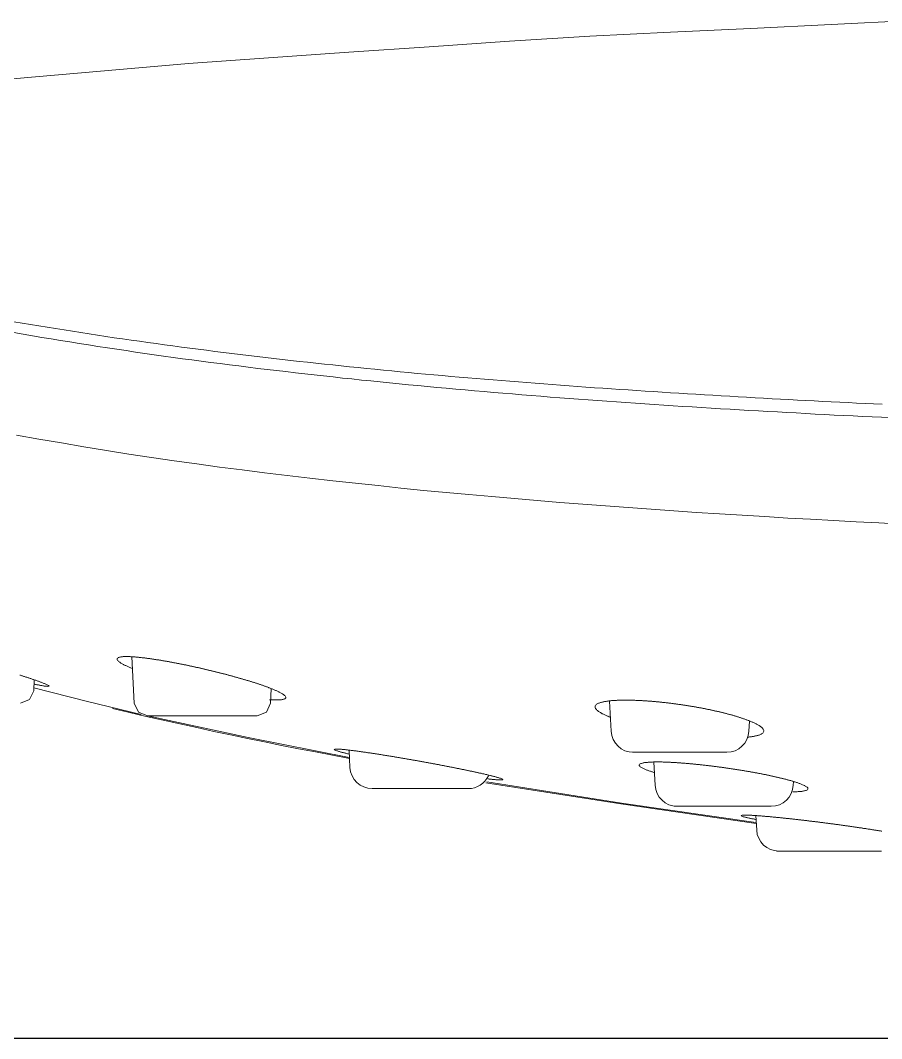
# Model space of a CAD drawing. Extents: x -5208 to -4788, y -2139 to -1842.
# Drawn here: x -5048.37 to -5028.99, y -1953.16 to -1930.24 of the extents above; entities that cross this region are included whole.
import ezdxf

# ---------------------------------------------------------------- set-up
doc = ezdxf.new("R2010")
doc.units = 0
doc.header["$LTSCALE"] = 7
doc.layers.add('D', color=2, linetype='CONTINUOUS')
doc.layers.add('Trimetric', color=7, linetype='CONTINUOUS')

msp = doc.modelspace()

# ---------------------------------------------------------------- linework, layer by layer
at = {"layer": 'D'}
msp.add_line((-5006.358, -1953.165), (-5074.731, -1953.165), dxfattribs=at)
at = {"layer": 'Trimetric', "color": 0, "linetype": 'Continuous', "lineweight": 18}
for points in [[(-5062.62, -1933.046), (-5060.819, -1932.84), (-5059.019, -1932.634), (-5057.218, -1932.429), (-5055.418, -1932.223), (-5053.618, -1932.018), (-5051.813, -1931.854), (-5050.008, -1931.691), (-5048.203, -1931.527), (-5046.399, -1931.364), (-5044.593, -1931.206), (-5042.786, -1931.081), (-5040.978, -1930.956), (-5039.17, -1930.832), (-5037.362, -1930.707), (-5035.554, -1930.596), (-5033.744, -1930.506), (-5031.934, -1930.417), (-5030.124, -1930.327), (-5028.314, -1930.237)], [(-5048.521, -1937.022), (-5048.333, -1937.054), (-5048.145, -1937.085), (-5047.957, -1937.117), (-5047.769, -1937.148), (-5047.581, -1937.178), (-5047.392, -1937.209), (-5047.204, -1937.238), (-5047.016, -1937.268), (-5046.827, -1937.297), (-5046.639, -1937.325), (-5046.45, -1937.354), (-5046.261, -1937.382), (-5046.073, -1937.409), (-5045.884, -1937.437), (-5045.695, -1937.463), (-5045.506, -1937.489), (-5045.317, -1937.515), (-5045.128, -1937.541), (-5044.94, -1937.567), (-5044.751, -1937.593), (-5044.561, -1937.617), (-5044.372, -1937.642), (-5044.183, -1937.666), (-5043.994, -1937.69), (-5043.805, -1937.714), (-5043.616, -1937.738), (-5043.426, -1937.761), (-5043.237, -1937.783), (-5043.048, -1937.806), (-5042.858, -1937.828), (-5042.669, -1937.851), (-5042.48, -1937.873), (-5042.29, -1937.894), (-5042.101, -1937.915), (-5041.911, -1937.935), (-5041.722, -1937.956), (-5041.532, -1937.977), (-5041.342, -1937.997), (-5041.153, -1938.017), (-5040.963, -1938.036), (-5040.773, -1938.056), (-5040.584, -1938.075), (-5040.394, -1938.094), (-5040.204, -1938.113), (-5040.014, -1938.131), (-5039.824, -1938.149), (-5039.635, -1938.167), (-5039.445, -1938.185), (-5039.255, -1938.202), (-5039.065, -1938.22), (-5038.875, -1938.237), (-5038.685, -1938.254), (-5038.495, -1938.27), (-5038.305, -1938.287), (-5038.115, -1938.303), (-5037.925, -1938.319), (-5037.735, -1938.334), (-5037.545, -1938.35), (-5037.355, -1938.365), (-5037.165, -1938.38), (-5036.975, -1938.395), (-5036.785, -1938.41), (-5036.595, -1938.424), (-5036.404, -1938.438), (-5036.214, -1938.452), (-5036.024, -1938.466), (-5035.834, -1938.481), (-5035.644, -1938.494), (-5035.454, -1938.508), (-5035.263, -1938.521), (-5035.073, -1938.534), (-5034.883, -1938.547), (-5034.693, -1938.56), (-5034.502, -1938.573), (-5034.312, -1938.585), (-5034.122, -1938.597), (-5033.932, -1938.609), (-5033.741, -1938.621), (-5033.551, -1938.634), (-5033.361, -1938.646), (-5033.17, -1938.657), (-5032.98, -1938.668), (-5032.79, -1938.68), (-5032.599, -1938.691), (-5032.409, -1938.702), (-5032.219, -1938.713), (-5032.028, -1938.724), (-5031.838, -1938.735), (-5031.647, -1938.745), (-5031.457, -1938.756), (-5031.267, -1938.766), (-5031.076, -1938.777), (-5030.886, -1938.787), (-5030.695, -1938.797), (-5030.505, -1938.807), (-5030.315, -1938.816), (-5030.124, -1938.826), (-5029.934, -1938.836), (-5029.743, -1938.845), (-5029.553, -1938.854), (-5029.362, -1938.863), (-5029.172, -1938.872), (-5028.981, -1938.881)], [(-5048.523, -1937.266), (-5048.313, -1937.303), (-5048.103, -1937.339), (-5047.892, -1937.375), (-5047.682, -1937.41), (-5047.471, -1937.445), (-5047.26, -1937.479), (-5047.05, -1937.513), (-5046.839, -1937.546), (-5046.628, -1937.579), (-5046.417, -1937.611), (-5046.206, -1937.643), (-5045.995, -1937.674), (-5045.784, -1937.706), (-5045.572, -1937.736), (-5045.361, -1937.766), (-5045.15, -1937.796), (-5044.938, -1937.825), (-5044.727, -1937.855), (-5044.515, -1937.883), (-5044.304, -1937.911), (-5044.092, -1937.939), (-5043.88, -1937.966), (-5043.668, -1937.993), (-5043.457, -1938.019), (-5043.245, -1938.046), (-5043.033, -1938.073), (-5042.821, -1938.098), (-5042.609, -1938.123), (-5042.397, -1938.147), (-5042.185, -1938.172), (-5041.973, -1938.197), (-5041.761, -1938.221), (-5041.549, -1938.244), (-5041.337, -1938.267), (-5041.124, -1938.29), (-5040.912, -1938.312), (-5040.7, -1938.335), (-5040.488, -1938.357), (-5040.275, -1938.378), (-5040.063, -1938.399), (-5039.85, -1938.42), (-5039.638, -1938.441), (-5039.425, -1938.462), (-5039.213, -1938.481), (-5039, -1938.501), (-5038.788, -1938.521), (-5038.575, -1938.54), (-5038.363, -1938.56), (-5038.15, -1938.578), (-5037.937, -1938.596), (-5037.725, -1938.614), (-5037.512, -1938.632), (-5037.299, -1938.65), (-5037.087, -1938.668), (-5036.874, -1938.685), (-5036.661, -1938.702), (-5036.448, -1938.718), (-5036.235, -1938.735), (-5036.023, -1938.751), (-5035.81, -1938.767), (-5035.597, -1938.782), (-5035.384, -1938.798), (-5035.171, -1938.813), (-5034.958, -1938.828), (-5034.745, -1938.843), (-5034.532, -1938.857), (-5034.319, -1938.872), (-5034.106, -1938.886), (-5033.893, -1938.9), (-5033.68, -1938.914), (-5033.467, -1938.928), (-5033.254, -1938.941), (-5033.041, -1938.954), (-5032.828, -1938.967), (-5032.615, -1938.981), (-5032.402, -1938.994), (-5032.189, -1939.006), (-5031.976, -1939.018), (-5031.763, -1939.03), (-5031.55, -1939.043), (-5031.336, -1939.055), (-5031.123, -1939.067), (-5030.91, -1939.078), (-5030.697, -1939.09), (-5030.484, -1939.101), (-5030.271, -1939.113), (-5030.058, -1939.124), (-5029.844, -1939.134), (-5029.631, -1939.145), (-5029.418, -1939.155), (-5029.205, -1939.165), (-5028.992, -1939.175), (-5028.778, -1939.186)], [(-5045.855, -1944.832), (-5045.87, -1944.826), (-5045.885, -1944.819), (-5045.899, -1944.813), (-5045.914, -1944.807), (-5045.928, -1944.801), (-5045.943, -1944.794), (-5045.957, -1944.788), (-5045.972, -1944.781), (-5045.986, -1944.774), (-5046, -1944.767), (-5046.014, -1944.761), (-5046.028, -1944.754), (-5046.043, -1944.747), (-5046.057, -1944.739), (-5046.07, -1944.731), (-5046.084, -1944.724), (-5046.098, -1944.716), (-5046.112, -1944.708), (-5046.125, -1944.699), (-5046.138, -1944.691), (-5046.151, -1944.681), (-5046.163, -1944.671), (-5046.175, -1944.66), (-5046.185, -1944.649), (-5046.194, -1944.635), (-5046.198, -1944.62), (-5046.195, -1944.605), (-5046.184, -1944.595), (-5046.17, -1944.586), (-5046.156, -1944.58), (-5046.14, -1944.576), (-5046.125, -1944.572), (-5046.11, -1944.569), (-5046.094, -1944.567), (-5046.078, -1944.566), (-5046.062, -1944.564), (-5046.047, -1944.563), (-5046.031, -1944.563), (-5046.015, -1944.562), (-5045.999, -1944.562), (-5045.983, -1944.562), (-5045.968, -1944.562), (-5045.952, -1944.563), (-5045.936, -1944.563), (-5045.92, -1944.563), (-5045.904, -1944.564), (-5045.888, -1944.565), (-5045.873, -1944.566), (-5045.857, -1944.567), (-5045.841, -1944.568), (-5045.825, -1944.569), (-5045.81, -1944.57), (-5045.794, -1944.571), (-5045.778, -1944.572), (-5045.762, -1944.574), (-5045.746, -1944.575), (-5045.731, -1944.577), (-5045.715, -1944.578), (-5045.699, -1944.58), (-5045.684, -1944.581), (-5045.668, -1944.583), (-5045.652, -1944.585), (-5045.636, -1944.587), (-5045.621, -1944.588), (-5045.605, -1944.59), (-5045.589, -1944.592), (-5045.574, -1944.594), (-5045.558, -1944.596), (-5045.542, -1944.598), (-5045.526, -1944.6), (-5045.511, -1944.602), (-5045.495, -1944.604), (-5045.479, -1944.606), (-5045.464, -1944.609), (-5045.448, -1944.611), (-5045.432, -1944.613), (-5045.417, -1944.615), (-5045.401, -1944.618), (-5045.386, -1944.62), (-5045.37, -1944.622), (-5045.354, -1944.625), (-5045.339, -1944.627), (-5045.323, -1944.629), (-5045.307, -1944.632), (-5045.292, -1944.634), (-5045.276, -1944.637), (-5045.26, -1944.639), (-5045.245, -1944.642), (-5045.229, -1944.644), (-5045.214, -1944.647), (-5045.198, -1944.65), (-5045.182, -1944.652), (-5045.167, -1944.655), (-5045.151, -1944.658), (-5045.136, -1944.66), (-5045.12, -1944.663), (-5045.105, -1944.666), (-5045.089, -1944.669), (-5045.073, -1944.671), (-5045.058, -1944.674), (-5045.042, -1944.677), (-5045.027, -1944.68), (-5045.011, -1944.682), (-5044.996, -1944.685), (-5044.98, -1944.688), (-5044.964, -1944.691), (-5044.949, -1944.694), (-5044.933, -1944.697), (-5044.918, -1944.7), (-5044.902, -1944.703), (-5044.887, -1944.706), (-5044.871, -1944.709), (-5044.856, -1944.712), (-5044.84, -1944.715), (-5044.825, -1944.718), (-5044.809, -1944.721), (-5044.794, -1944.724), (-5044.778, -1944.727), (-5044.763, -1944.73), (-5044.747, -1944.733), (-5044.732, -1944.736), (-5044.716, -1944.74), (-5044.701, -1944.743), (-5044.685, -1944.746), (-5044.67, -1944.749), (-5044.654, -1944.752), (-5044.639, -1944.755), (-5044.623, -1944.759), (-5044.608, -1944.762), (-5044.592, -1944.765), (-5044.577, -1944.768), (-5044.561, -1944.772), (-5044.546, -1944.775), (-5044.53, -1944.778), (-5044.515, -1944.782), (-5044.499, -1944.785), (-5044.484, -1944.788), (-5044.468, -1944.792), (-5044.453, -1944.795), (-5044.438, -1944.799), (-5044.422, -1944.802), (-5044.407, -1944.806), (-5044.391, -1944.809), (-5044.376, -1944.812), (-5044.36, -1944.816), (-5044.345, -1944.819), (-5044.329, -1944.823), (-5044.314, -1944.826), (-5044.299, -1944.83), (-5044.283, -1944.833), (-5044.268, -1944.837), (-5044.252, -1944.84), (-5044.237, -1944.844), (-5044.222, -1944.848), (-5044.206, -1944.851), (-5044.191, -1944.855), (-5044.175, -1944.859), (-5044.16, -1944.862), (-5044.145, -1944.866), (-5044.129, -1944.869), (-5044.114, -1944.873), (-5044.098, -1944.877), (-5044.083, -1944.88), (-5044.068, -1944.884), (-5044.052, -1944.888), (-5044.037, -1944.892), (-5044.022, -1944.895), (-5044.006, -1944.899), (-5043.991, -1944.903), (-5043.975, -1944.907), (-5043.96, -1944.91), (-5043.945, -1944.914), (-5043.929, -1944.918), (-5043.914, -1944.922), (-5043.899, -1944.926), (-5043.883, -1944.93), (-5043.868, -1944.934), (-5043.853, -1944.938), (-5043.837, -1944.941), (-5043.822, -1944.945), (-5043.807, -1944.949), (-5043.791, -1944.953), (-5043.776, -1944.957), (-5043.761, -1944.961), (-5043.746, -1944.965), (-5043.73, -1944.969), (-5043.715, -1944.973), (-5043.7, -1944.978), (-5043.684, -1944.982), (-5043.669, -1944.986), (-5043.654, -1944.99), (-5043.639, -1944.994), (-5043.623, -1944.998), (-5043.608, -1945.002), (-5043.593, -1945.006), (-5043.578, -1945.01), (-5043.562, -1945.015), (-5043.547, -1945.019), (-5043.532, -1945.023), (-5043.517, -1945.027), (-5043.501, -1945.032), (-5043.486, -1945.036), (-5043.471, -1945.04), (-5043.456, -1945.045), (-5043.44, -1945.049), (-5043.425, -1945.053), (-5043.41, -1945.057), (-5043.395, -1945.062), (-5043.38, -1945.066), (-5043.364, -1945.071), (-5043.349, -1945.075), (-5043.334, -1945.08), (-5043.319, -1945.084), (-5043.304, -1945.089), (-5043.289, -1945.093), (-5043.273, -1945.098), (-5043.258, -1945.102), (-5043.243, -1945.107), (-5043.228, -1945.111), (-5043.213, -1945.116), (-5043.198, -1945.121), (-5043.183, -1945.125), (-5043.168, -1945.13), (-5043.152, -1945.135), (-5043.137, -1945.14), (-5043.122, -1945.144), (-5043.107, -1945.149), (-5043.092, -1945.154), (-5043.077, -1945.159), (-5043.062, -1945.164), (-5043.047, -1945.169), (-5043.032, -1945.174), (-5043.017, -1945.179), (-5043.002, -1945.184), (-5042.987, -1945.189), (-5042.972, -1945.194), (-5042.957, -1945.199), (-5042.942, -1945.204), (-5042.927, -1945.209), (-5042.912, -1945.214), (-5042.897, -1945.219), (-5042.882, -1945.225), (-5042.867, -1945.23), (-5042.853, -1945.235), (-5042.838, -1945.241), (-5042.823, -1945.246), (-5042.808, -1945.252), (-5042.793, -1945.258), (-5042.779, -1945.263), (-5042.764, -1945.269), (-5042.749, -1945.275), (-5042.734, -1945.28), (-5042.72, -1945.286), (-5042.705, -1945.292), (-5042.69, -1945.298), (-5042.676, -1945.304), (-5042.661, -1945.31), (-5042.646, -1945.316), (-5042.632, -1945.323), (-5042.617, -1945.329), (-5042.603, -1945.336), (-5042.589, -1945.342), (-5042.574, -1945.349), (-5042.56, -1945.356), (-5042.546, -1945.363), (-5042.532, -1945.37), (-5042.518, -1945.377), (-5042.504, -1945.385), (-5042.49, -1945.393), (-5042.477, -1945.401), (-5042.464, -1945.41), (-5042.451, -1945.419), (-5042.438, -1945.428), (-5042.426, -1945.438), (-5042.415, -1945.45), (-5042.405, -1945.462), (-5042.399, -1945.477), (-5042.401, -1945.492), (-5042.411, -1945.504), (-5042.424, -1945.513), (-5042.438, -1945.519), (-5042.453, -1945.524), (-5042.469, -1945.527), (-5042.484, -1945.53), (-5042.5, -1945.533), (-5042.516, -1945.534), (-5042.531, -1945.536), (-5042.547, -1945.537), (-5042.563, -1945.538), (-5042.579, -1945.538), (-5042.595, -1945.539), (-5042.61, -1945.539), (-5042.626, -1945.539), (-5042.642, -1945.539), (-5042.658, -1945.539), (-5042.674, -1945.538), (-5042.689, -1945.538), (-5042.705, -1945.537), (-5042.721, -1945.537), (-5042.737, -1945.536), (-5042.753, -1945.535), (-5042.769, -1945.534)], [(-5045.811, -1945.609), (-5045.865, -1944.571)], [(-5048.389, -1944.978), (-5048.373, -1944.983), (-5048.358, -1944.988), (-5048.342, -1944.993), (-5048.326, -1944.998), (-5048.311, -1945.003), (-5048.295, -1945.008), (-5048.279, -1945.013), (-5048.264, -1945.018), (-5048.248, -1945.023), (-5048.232, -1945.028), (-5048.217, -1945.034), (-5048.201, -1945.039), (-5048.186, -1945.044), (-5048.17, -1945.049), (-5048.154, -1945.054), (-5048.139, -1945.059), (-5048.123, -1945.065), (-5048.108, -1945.07), (-5048.092, -1945.075), (-5048.077, -1945.08), (-5048.061, -1945.086), (-5048.045, -1945.091), (-5048.03, -1945.097), (-5048.014, -1945.102), (-5047.999, -1945.108), (-5047.983, -1945.113), (-5047.968, -1945.119), (-5047.952, -1945.124), (-5047.937, -1945.13), (-5047.922, -1945.136), (-5047.906, -1945.141), (-5047.891, -1945.147), (-5047.875, -1945.153), (-5047.86, -1945.159), (-5047.845, -1945.165), (-5047.83, -1945.171), (-5047.814, -1945.177), (-5047.799, -1945.184), (-5047.784, -1945.19), (-5047.769, -1945.197), (-5047.755, -1945.205), (-5047.741, -1945.213), (-5047.729, -1945.225), (-5047.741, -1945.232), (-5047.758, -1945.233), (-5047.774, -1945.232), (-5047.79, -1945.231), (-5047.807, -1945.229), (-5047.823, -1945.227), (-5047.839, -1945.225), (-5047.856, -1945.223), (-5047.872, -1945.22), (-5047.888, -1945.217), (-5047.904, -1945.214), (-5047.92, -1945.211), (-5047.937, -1945.208), (-5047.953, -1945.205), (-5047.969, -1945.202), (-5047.985, -1945.199), (-5048.001, -1945.196), (-5048.017, -1945.193), (-5048.033, -1945.189), (-5048.049, -1945.186)], [(-5048.061, -1945.087), (-5048.074, -1945.33)], [(-5048.373, -1945.615), (-5048.167, -1945.532), (-5048.074, -1945.33)], [(-5048.373, -1945.615), (-5048.167, -1945.532), (-5048.074, -1945.331)], [(-5048.074, -1945.33), (-5048.074, -1945.33)], [(-5045.654, -1945.865), (-5046.865, -1945.573), (-5048.072, -1945.269)], [(-5042.726, -1945.289), (-5042.743, -1945.609)], [(-5045.512, -1945.893), (-5045.718, -1945.811), (-5045.811, -1945.609)], [(-5043.043, -1945.893), (-5042.836, -1945.811), (-5042.743, -1945.609)], [(-5035.104, -1945.925), (-5035.119, -1945.919), (-5035.133, -1945.913), (-5035.148, -1945.907), (-5035.163, -1945.901), (-5035.177, -1945.895), (-5035.192, -1945.889), (-5035.207, -1945.882), (-5035.221, -1945.876), (-5035.236, -1945.869), (-5035.25, -1945.862), (-5035.264, -1945.855), (-5035.278, -1945.848), (-5035.292, -1945.84), (-5035.306, -1945.832), (-5035.32, -1945.824), (-5035.334, -1945.816), (-5035.347, -1945.808), (-5035.36, -1945.799), (-5035.373, -1945.789), (-5035.385, -1945.779), (-5035.397, -1945.769), (-5035.408, -1945.757), (-5035.418, -1945.745), (-5035.428, -1945.732), (-5035.436, -1945.718), (-5035.44, -1945.703), (-5035.44, -1945.687), (-5035.436, -1945.672), (-5035.427, -1945.659), (-5035.416, -1945.647), (-5035.404, -1945.637), (-5035.39, -1945.628), (-5035.376, -1945.621), (-5035.362, -1945.614), (-5035.347, -1945.608), (-5035.332, -1945.603), (-5035.317, -1945.598), (-5035.302, -1945.593), (-5035.286, -1945.59), (-5035.271, -1945.586), (-5035.255, -1945.582), (-5035.24, -1945.579), (-5035.224, -1945.576), (-5035.208, -1945.573), (-5035.192, -1945.571), (-5035.177, -1945.568), (-5035.161, -1945.566), (-5035.145, -1945.564), (-5035.129, -1945.562), (-5035.114, -1945.56), (-5035.098, -1945.558), (-5035.082, -1945.557), (-5035.066, -1945.555), (-5035.05, -1945.554), (-5035.034, -1945.553), (-5035.018, -1945.552), (-5035.002, -1945.55), (-5034.987, -1945.549), (-5034.971, -1945.549), (-5034.955, -1945.548), (-5034.939, -1945.547), (-5034.923, -1945.546), (-5034.907, -1945.546), (-5034.891, -1945.545), (-5034.875, -1945.545), (-5034.859, -1945.544), (-5034.843, -1945.544), (-5034.827, -1945.544), (-5034.811, -1945.543), (-5034.795, -1945.543), (-5034.78, -1945.543), (-5034.764, -1945.543), (-5034.748, -1945.543), (-5034.732, -1945.543), (-5034.716, -1945.543), (-5034.7, -1945.543), (-5034.684, -1945.544), (-5034.668, -1945.544), (-5034.652, -1945.544), (-5034.636, -1945.544), (-5034.62, -1945.545), (-5034.604, -1945.545), (-5034.588, -1945.545), (-5034.572, -1945.546), (-5034.556, -1945.546), (-5034.541, -1945.547), (-5034.525, -1945.548), (-5034.509, -1945.548), (-5034.493, -1945.549), (-5034.477, -1945.55), (-5034.461, -1945.55), (-5034.445, -1945.551), (-5034.429, -1945.552), (-5034.413, -1945.553), (-5034.397, -1945.554), (-5034.381, -1945.555), (-5034.366, -1945.556), (-5034.35, -1945.557), (-5034.334, -1945.558), (-5034.318, -1945.559), (-5034.302, -1945.56), (-5034.286, -1945.561), (-5034.27, -1945.562), (-5034.254, -1945.563), (-5034.238, -1945.564), (-5034.222, -1945.565), (-5034.207, -1945.566), (-5034.191, -1945.568), (-5034.175, -1945.569), (-5034.159, -1945.57), (-5034.143, -1945.572), (-5034.127, -1945.573), (-5034.111, -1945.574), (-5034.095, -1945.575), (-5034.08, -1945.577), (-5034.064, -1945.578), (-5034.048, -1945.58), (-5034.032, -1945.581), (-5034.016, -1945.583), (-5034, -1945.584), (-5033.984, -1945.586), (-5033.969, -1945.588), (-5033.953, -1945.589), (-5033.937, -1945.591), (-5033.921, -1945.593), (-5033.905, -1945.594), (-5033.889, -1945.596), (-5033.873, -1945.598), (-5033.858, -1945.599), (-5033.842, -1945.601), (-5033.826, -1945.603), (-5033.81, -1945.605), (-5033.794, -1945.607), (-5033.778, -1945.609), (-5033.763, -1945.611), (-5033.747, -1945.613), (-5033.731, -1945.614), (-5033.715, -1945.616), (-5033.699, -1945.618), (-5033.684, -1945.621), (-5033.668, -1945.623), (-5033.652, -1945.625), (-5033.636, -1945.627), (-5033.62, -1945.629), (-5033.605, -1945.631), (-5033.589, -1945.633), (-5033.573, -1945.635), (-5033.557, -1945.638), (-5033.542, -1945.64), (-5033.526, -1945.642), (-5033.51, -1945.644), (-5033.494, -1945.647), (-5033.478, -1945.649), (-5033.463, -1945.651), (-5033.447, -1945.654), (-5033.431, -1945.656), (-5033.415, -1945.658), (-5033.4, -1945.661), (-5033.384, -1945.663), (-5033.368, -1945.666), (-5033.352, -1945.668), (-5033.337, -1945.671), (-5033.321, -1945.673), (-5033.305, -1945.676), (-5033.29, -1945.678), (-5033.274, -1945.681), (-5033.258, -1945.684), (-5033.242, -1945.686), (-5033.227, -1945.689), (-5033.211, -1945.692), (-5033.195, -1945.694), (-5033.18, -1945.697), (-5033.164, -1945.7), (-5033.148, -1945.703), (-5033.133, -1945.706), (-5033.117, -1945.709), (-5033.101, -1945.711), (-5033.086, -1945.714), (-5033.07, -1945.717), (-5033.054, -1945.72), (-5033.039, -1945.723), (-5033.023, -1945.726), (-5033.007, -1945.729), (-5032.992, -1945.732), (-5032.976, -1945.735), (-5032.96, -1945.738), (-5032.945, -1945.741), (-5032.929, -1945.745), (-5032.914, -1945.748), (-5032.898, -1945.751), (-5032.882, -1945.754), (-5032.867, -1945.757), (-5032.851, -1945.761), (-5032.836, -1945.764), (-5032.82, -1945.767), (-5032.804, -1945.77), (-5032.789, -1945.774), (-5032.773, -1945.777), (-5032.758, -1945.781), (-5032.742, -1945.784), (-5032.727, -1945.788), (-5032.711, -1945.791), (-5032.695, -1945.795), (-5032.68, -1945.798), (-5032.664, -1945.802), (-5032.649, -1945.805), (-5032.633, -1945.809), (-5032.618, -1945.813), (-5032.602, -1945.817), (-5032.587, -1945.821), (-5032.572, -1945.824), (-5032.556, -1945.828), (-5032.541, -1945.832), (-5032.525, -1945.836), (-5032.51, -1945.84), (-5032.494, -1945.844), (-5032.479, -1945.847), (-5032.463, -1945.852), (-5032.448, -1945.856), (-5032.433, -1945.86), (-5032.417, -1945.864), (-5032.402, -1945.868), (-5032.386, -1945.873), (-5032.371, -1945.877), (-5032.356, -1945.881), (-5032.34, -1945.885), (-5032.325, -1945.889), (-5032.31, -1945.894), (-5032.294, -1945.898), (-5032.279, -1945.903), (-5032.264, -1945.907), (-5032.249, -1945.912), (-5032.233, -1945.917), (-5032.218, -1945.921), (-5032.203, -1945.926), (-5032.188, -1945.931), (-5032.173, -1945.936), (-5032.157, -1945.941), (-5032.142, -1945.946), (-5032.127, -1945.951), (-5032.112, -1945.956), (-5032.097, -1945.961), (-5032.082, -1945.966), (-5032.067, -1945.971), (-5032.052, -1945.977), (-5032.037, -1945.983), (-5032.022, -1945.988), (-5032.007, -1945.994), (-5031.992, -1946), (-5031.977, -1946.005), (-5031.963, -1946.011), (-5031.948, -1946.017), (-5031.933, -1946.023), (-5031.919, -1946.03), (-5031.904, -1946.036), (-5031.889, -1946.042), (-5031.875, -1946.049), (-5031.86, -1946.055), (-5031.846, -1946.062), (-5031.832, -1946.069), (-5031.817, -1946.076), (-5031.803, -1946.083), (-5031.789, -1946.091), (-5031.775, -1946.099), (-5031.762, -1946.107), (-5031.748, -1946.115), (-5031.735, -1946.124), (-5031.722, -1946.133), (-5031.709, -1946.143), (-5031.696, -1946.153), (-5031.685, -1946.163), (-5031.673, -1946.174), (-5031.663, -1946.186), (-5031.654, -1946.2), (-5031.646, -1946.214), (-5031.642, -1946.229), (-5031.642, -1946.245), (-5031.646, -1946.26), (-5031.654, -1946.274), (-5031.664, -1946.285), (-5031.676, -1946.296), (-5031.69, -1946.304), (-5031.704, -1946.312), (-5031.718, -1946.319), (-5031.733, -1946.324), (-5031.748, -1946.329), (-5031.763, -1946.334), (-5031.778, -1946.339), (-5031.794, -1946.343), (-5031.809, -1946.346), (-5031.825, -1946.35), (-5031.841, -1946.353), (-5031.856, -1946.357), (-5031.872, -1946.359), (-5031.888, -1946.362), (-5031.903, -1946.364), (-5031.919, -1946.366), (-5031.935, -1946.368), (-5031.951, -1946.37), (-5031.967, -1946.372), (-5031.982, -1946.374), (-5031.998, -1946.375)], [(-5046.301, -1945.734), (-5045.922, -1945.823), (-5045.543, -1945.911), (-5045.164, -1945.997), (-5044.783, -1946.08), (-5044.403, -1946.163), (-5044.023, -1946.247), (-5043.642, -1946.327), (-5043.261, -1946.405), (-5042.879, -1946.483), (-5042.498, -1946.561), (-5042.116, -1946.636), (-5041.734, -1946.71), (-5041.352, -1946.783), (-5040.969, -1946.857)], [(-5040.977, -1946.834), (-5043.248, -1946.383), (-5045.513, -1945.898)], [(-5045.512, -1945.893), (-5045.493, -1945.893), (-5045.474, -1945.893), (-5045.455, -1945.893), (-5045.436, -1945.893), (-5045.417, -1945.893), (-5045.398, -1945.893), (-5045.38, -1945.893), (-5045.361, -1945.893), (-5045.342, -1945.893), (-5045.323, -1945.893), (-5045.304, -1945.893), (-5045.285, -1945.893), (-5045.267, -1945.893), (-5045.248, -1945.893), (-5045.229, -1945.893), (-5045.21, -1945.893), (-5045.191, -1945.893), (-5045.172, -1945.893), (-5045.154, -1945.893), (-5045.135, -1945.893), (-5045.116, -1945.893), (-5045.097, -1945.893), (-5045.078, -1945.893), (-5045.059, -1945.893), (-5045.04, -1945.893), (-5045.022, -1945.893), (-5045.003, -1945.893), (-5044.984, -1945.893), (-5044.965, -1945.893), (-5044.946, -1945.893), (-5044.927, -1945.893), (-5044.909, -1945.893), (-5044.89, -1945.893), (-5044.871, -1945.893), (-5044.852, -1945.893), (-5044.833, -1945.893), (-5044.814, -1945.893), (-5044.796, -1945.893), (-5044.777, -1945.893), (-5044.758, -1945.893), (-5044.739, -1945.893), (-5044.72, -1945.893), (-5044.701, -1945.893), (-5044.682, -1945.893), (-5044.664, -1945.893), (-5044.645, -1945.893), (-5044.626, -1945.893), (-5044.607, -1945.893), (-5044.588, -1945.893), (-5044.569, -1945.893), (-5044.551, -1945.893), (-5044.532, -1945.893), (-5044.513, -1945.893), (-5044.494, -1945.893), (-5044.475, -1945.893), (-5044.456, -1945.893), (-5044.438, -1945.893), (-5044.419, -1945.893), (-5044.4, -1945.893), (-5044.381, -1945.893), (-5044.362, -1945.893), (-5044.343, -1945.893), (-5044.324, -1945.893), (-5044.306, -1945.893), (-5044.287, -1945.893), (-5044.268, -1945.893), (-5044.249, -1945.893), (-5044.23, -1945.893), (-5044.211, -1945.893), (-5044.193, -1945.893), (-5044.174, -1945.893), (-5044.155, -1945.893), (-5044.136, -1945.893), (-5044.117, -1945.893), (-5044.098, -1945.893), (-5044.08, -1945.893), (-5044.061, -1945.893), (-5044.042, -1945.893), (-5044.023, -1945.893), (-5044.004, -1945.893), (-5043.985, -1945.893), (-5043.966, -1945.893), (-5043.948, -1945.893), (-5043.929, -1945.893), (-5043.91, -1945.893), (-5043.891, -1945.893), (-5043.872, -1945.893), (-5043.853, -1945.893), (-5043.835, -1945.893), (-5043.816, -1945.893), (-5043.797, -1945.893), (-5043.778, -1945.893), (-5043.759, -1945.893), (-5043.74, -1945.893), (-5043.722, -1945.893), (-5043.703, -1945.893), (-5043.684, -1945.893), (-5043.665, -1945.893), (-5043.646, -1945.893), (-5043.627, -1945.893), (-5043.608, -1945.893), (-5043.59, -1945.893), (-5043.571, -1945.893), (-5043.552, -1945.893), (-5043.533, -1945.893), (-5043.514, -1945.893), (-5043.495, -1945.893), (-5043.477, -1945.893), (-5043.458, -1945.893), (-5043.439, -1945.893), (-5043.42, -1945.893), (-5043.401, -1945.893), (-5043.382, -1945.893), (-5043.364, -1945.893), (-5043.345, -1945.893), (-5043.326, -1945.893), (-5043.307, -1945.893), (-5043.288, -1945.893), (-5043.269, -1945.893), (-5043.25, -1945.893), (-5043.232, -1945.893), (-5043.213, -1945.893), (-5043.194, -1945.893), (-5043.175, -1945.893), (-5043.156, -1945.893), (-5043.137, -1945.893), (-5043.119, -1945.893), (-5043.1, -1945.893), (-5043.081, -1945.893), (-5043.062, -1945.893), (-5043.043, -1945.893)], [(-5040.983, -1946.757), (-5040.999, -1946.753), (-5041.015, -1946.749), (-5041.032, -1946.745), (-5041.048, -1946.741), (-5041.064, -1946.737), (-5041.08, -1946.733), (-5041.096, -1946.729), (-5041.112, -1946.725), (-5041.128, -1946.72), (-5041.144, -1946.716), (-5041.16, -1946.712), (-5041.176, -1946.707), (-5041.192, -1946.702), (-5041.208, -1946.698), (-5041.224, -1946.693), (-5041.24, -1946.688), (-5041.255, -1946.683), (-5041.271, -1946.677), (-5041.286, -1946.671), (-5041.301, -1946.663), (-5041.311, -1946.652), (-5041.296, -1946.646), (-5041.28, -1946.644), (-5041.263, -1946.644), (-5041.246, -1946.644), (-5041.23, -1946.645), (-5041.213, -1946.646), (-5041.197, -1946.646), (-5041.18, -1946.648), (-5041.163, -1946.649), (-5041.147, -1946.65), (-5041.13, -1946.652), (-5041.114, -1946.653), (-5041.097, -1946.655), (-5041.081, -1946.657), (-5041.064, -1946.658), (-5041.048, -1946.66), (-5041.031, -1946.662), (-5041.015, -1946.664), (-5040.998, -1946.666), (-5040.982, -1946.668), (-5040.965, -1946.67), (-5040.949, -1946.672), (-5040.932, -1946.674), (-5040.916, -1946.676), (-5040.899, -1946.678), (-5040.883, -1946.68), (-5040.866, -1946.682), (-5040.85, -1946.684), (-5040.833, -1946.686), (-5040.817, -1946.688), (-5040.8, -1946.691), (-5040.784, -1946.693), (-5040.768, -1946.695), (-5040.751, -1946.697), (-5040.735, -1946.7), (-5040.718, -1946.702), (-5040.702, -1946.704), (-5040.685, -1946.706), (-5040.669, -1946.709), (-5040.652, -1946.711), (-5040.636, -1946.713), (-5040.62, -1946.716), (-5040.603, -1946.718), (-5040.587, -1946.721), (-5040.57, -1946.723), (-5040.554, -1946.726), (-5040.537, -1946.728), (-5040.521, -1946.73), (-5040.505, -1946.733), (-5040.488, -1946.735), (-5040.472, -1946.738), (-5040.455, -1946.74), (-5040.439, -1946.743), (-5040.422, -1946.745), (-5040.406, -1946.748), (-5040.39, -1946.75), (-5040.373, -1946.753), (-5040.357, -1946.755), (-5040.34, -1946.758), (-5040.324, -1946.761), (-5040.308, -1946.763), (-5040.291, -1946.766), (-5040.275, -1946.768), (-5040.258, -1946.771), (-5040.242, -1946.774), (-5040.225, -1946.776), (-5040.209, -1946.779), (-5040.193, -1946.781), (-5040.176, -1946.784), (-5040.16, -1946.787), (-5040.143, -1946.789), (-5040.127, -1946.792), (-5040.111, -1946.795), (-5040.094, -1946.797), (-5040.078, -1946.8), (-5040.062, -1946.803), (-5040.045, -1946.805), (-5040.029, -1946.808), (-5040.012, -1946.811), (-5039.996, -1946.813), (-5039.98, -1946.816), (-5039.963, -1946.819), (-5039.947, -1946.822), (-5039.93, -1946.824), (-5039.914, -1946.827), (-5039.898, -1946.83), (-5039.881, -1946.833), (-5039.865, -1946.835), (-5039.849, -1946.838), (-5039.832, -1946.841), (-5039.816, -1946.844), (-5039.799, -1946.847), (-5039.783, -1946.849), (-5039.767, -1946.852), (-5039.75, -1946.855), (-5039.734, -1946.858), (-5039.718, -1946.861), (-5039.701, -1946.863), (-5039.685, -1946.866), (-5039.668, -1946.869), (-5039.652, -1946.872), (-5039.636, -1946.875), (-5039.619, -1946.878), (-5039.603, -1946.88), (-5039.587, -1946.883), (-5039.57, -1946.886), (-5039.554, -1946.889), (-5039.538, -1946.892), (-5039.521, -1946.895), (-5039.505, -1946.898), (-5039.488, -1946.901), (-5039.472, -1946.904), (-5039.456, -1946.906), (-5039.439, -1946.909), (-5039.423, -1946.912), (-5039.407, -1946.915), (-5039.39, -1946.918), (-5039.374, -1946.921), (-5039.358, -1946.924), (-5039.341, -1946.927), (-5039.325, -1946.93), (-5039.309, -1946.933), (-5039.292, -1946.936), (-5039.276, -1946.939), (-5039.26, -1946.942), (-5039.243, -1946.945), (-5039.227, -1946.948), (-5039.211, -1946.951), (-5039.194, -1946.954), (-5039.178, -1946.957), (-5039.162, -1946.96), (-5039.145, -1946.963), (-5039.129, -1946.966), (-5039.113, -1946.969), (-5039.096, -1946.972), (-5039.08, -1946.975), (-5039.064, -1946.978), (-5039.047, -1946.981), (-5039.031, -1946.984), (-5039.015, -1946.987), (-5038.998, -1946.99), (-5038.982, -1946.993), (-5038.966, -1946.996), (-5038.949, -1946.999), (-5038.933, -1947.002), (-5038.917, -1947.006), (-5038.9, -1947.009), (-5038.884, -1947.012), (-5038.868, -1947.015), (-5038.851, -1947.018), (-5038.835, -1947.021), (-5038.819, -1947.024), (-5038.802, -1947.027), (-5038.786, -1947.031), (-5038.77, -1947.034), (-5038.754, -1947.037), (-5038.737, -1947.04), (-5038.721, -1947.043), (-5038.705, -1947.046), (-5038.688, -1947.05), (-5038.672, -1947.053), (-5038.656, -1947.056), (-5038.639, -1947.059), (-5038.623, -1947.062), (-5038.607, -1947.066), (-5038.591, -1947.069), (-5038.574, -1947.072), (-5038.558, -1947.075), (-5038.542, -1947.079), (-5038.525, -1947.082), (-5038.509, -1947.085), (-5038.493, -1947.089), (-5038.477, -1947.092), (-5038.46, -1947.095), (-5038.444, -1947.098), (-5038.428, -1947.102), (-5038.411, -1947.105), (-5038.395, -1947.108), (-5038.379, -1947.112), (-5038.363, -1947.115), (-5038.346, -1947.118), (-5038.33, -1947.122), (-5038.314, -1947.125), (-5038.298, -1947.129), (-5038.281, -1947.132), (-5038.265, -1947.135), (-5038.249, -1947.139), (-5038.233, -1947.142), (-5038.216, -1947.146), (-5038.2, -1947.149), (-5038.184, -1947.153), (-5038.168, -1947.156), (-5038.151, -1947.159), (-5038.135, -1947.163), (-5038.119, -1947.167), (-5038.103, -1947.17), (-5038.086, -1947.174), (-5038.07, -1947.177), (-5038.054, -1947.181), (-5038.038, -1947.184), (-5038.022, -1947.188), (-5038.005, -1947.191), (-5037.989, -1947.195), (-5037.973, -1947.199), (-5037.957, -1947.202), (-5037.941, -1947.206), (-5037.924, -1947.21), (-5037.908, -1947.214), (-5037.892, -1947.217), (-5037.876, -1947.221), (-5037.86, -1947.225), (-5037.843, -1947.229), (-5037.827, -1947.233), (-5037.811, -1947.237), (-5037.795, -1947.241), (-5037.779, -1947.245), (-5037.763, -1947.249), (-5037.747, -1947.253), (-5037.731, -1947.257), (-5037.715, -1947.261), (-5037.698, -1947.265), (-5037.682, -1947.269), (-5037.666, -1947.274), (-5037.65, -1947.278), (-5037.634, -1947.283), (-5037.618, -1947.287), (-5037.603, -1947.292), (-5037.587, -1947.297), (-5037.571, -1947.302), (-5037.555, -1947.308), (-5037.54, -1947.314), (-5037.525, -1947.321), (-5037.512, -1947.331), (-5037.525, -1947.339), (-5037.541, -1947.34), (-5037.558, -1947.341), (-5037.575, -1947.341), (-5037.591, -1947.34), (-5037.608, -1947.339), (-5037.624, -1947.338), (-5037.641, -1947.337), (-5037.658, -1947.336), (-5037.674, -1947.334), (-5037.691, -1947.333), (-5037.707, -1947.331), (-5037.724, -1947.33), (-5037.74, -1947.328), (-5037.757, -1947.327), (-5037.773, -1947.325), (-5037.79, -1947.323), (-5037.806, -1947.321), (-5037.823, -1947.319), (-5037.839, -1947.317), (-5037.856, -1947.315)], [(-5034.115, -1947.17), (-5034.131, -1947.165), (-5034.147, -1947.16), (-5034.163, -1947.155), (-5034.179, -1947.15), (-5034.194, -1947.145), (-5034.21, -1947.14), (-5034.226, -1947.135), (-5034.242, -1947.129), (-5034.258, -1947.123), (-5034.273, -1947.118), (-5034.289, -1947.112), (-5034.304, -1947.105), (-5034.32, -1947.099), (-5034.335, -1947.092), (-5034.35, -1947.085), (-5034.365, -1947.078), (-5034.38, -1947.07), (-5034.395, -1947.062), (-5034.409, -1947.053), (-5034.422, -1947.042), (-5034.435, -1947.032), (-5034.444, -1947.018), (-5034.445, -1947.002), (-5034.436, -1946.988), (-5034.422, -1946.979), (-5034.407, -1946.971), (-5034.391, -1946.967), (-5034.375, -1946.962), (-5034.359, -1946.957), (-5034.343, -1946.954), (-5034.326, -1946.951), (-5034.31, -1946.949), (-5034.293, -1946.947), (-5034.276, -1946.945), (-5034.26, -1946.944), (-5034.243, -1946.942), (-5034.226, -1946.941), (-5034.21, -1946.94), (-5034.193, -1946.939), (-5034.176, -1946.939), (-5034.16, -1946.938), (-5034.143, -1946.937), (-5034.126, -1946.936), (-5034.11, -1946.936), (-5034.093, -1946.936), (-5034.076, -1946.936), (-5034.059, -1946.936), (-5034.043, -1946.935), (-5034.026, -1946.935), (-5034.009, -1946.935), (-5033.993, -1946.935), (-5033.976, -1946.936), (-5033.959, -1946.936), (-5033.942, -1946.936), (-5033.926, -1946.936), (-5033.909, -1946.937), (-5033.892, -1946.937), (-5033.876, -1946.938), (-5033.859, -1946.938), (-5033.842, -1946.939), (-5033.825, -1946.94), (-5033.809, -1946.94), (-5033.792, -1946.941), (-5033.775, -1946.942), (-5033.759, -1946.942), (-5033.742, -1946.943), (-5033.725, -1946.944), (-5033.708, -1946.945), (-5033.692, -1946.946), (-5033.675, -1946.947), (-5033.658, -1946.948), (-5033.642, -1946.949), (-5033.625, -1946.95), (-5033.608, -1946.951), (-5033.592, -1946.952), (-5033.575, -1946.953), (-5033.558, -1946.954), (-5033.542, -1946.955), (-5033.525, -1946.957), (-5033.508, -1946.958), (-5033.492, -1946.959), (-5033.475, -1946.96), (-5033.458, -1946.962), (-5033.442, -1946.963), (-5033.425, -1946.964), (-5033.408, -1946.966), (-5033.392, -1946.967), (-5033.375, -1946.969), (-5033.358, -1946.97), (-5033.342, -1946.972), (-5033.325, -1946.973), (-5033.308, -1946.974), (-5033.292, -1946.976), (-5033.275, -1946.977), (-5033.258, -1946.979), (-5033.242, -1946.981), (-5033.225, -1946.982), (-5033.208, -1946.984), (-5033.192, -1946.985), (-5033.175, -1946.987), (-5033.159, -1946.989), (-5033.142, -1946.99), (-5033.125, -1946.992), (-5033.109, -1946.994), (-5033.092, -1946.995), (-5033.075, -1946.997), (-5033.059, -1946.999), (-5033.042, -1947.001), (-5033.026, -1947.003), (-5033.009, -1947.004), (-5032.992, -1947.006), (-5032.976, -1947.008), (-5032.959, -1947.01), (-5032.942, -1947.012), (-5032.926, -1947.014), (-5032.909, -1947.016), (-5032.893, -1947.018), (-5032.876, -1947.02), (-5032.859, -1947.022), (-5032.843, -1947.024), (-5032.826, -1947.026), (-5032.81, -1947.028), (-5032.793, -1947.03), (-5032.776, -1947.032), (-5032.76, -1947.034), (-5032.743, -1947.036), (-5032.727, -1947.038), (-5032.71, -1947.04), (-5032.694, -1947.043), (-5032.677, -1947.045), (-5032.66, -1947.047), (-5032.644, -1947.049), (-5032.627, -1947.052), (-5032.611, -1947.054), (-5032.594, -1947.056), (-5032.578, -1947.058), (-5032.561, -1947.06), (-5032.544, -1947.063), (-5032.528, -1947.065), (-5032.511, -1947.067), (-5032.495, -1947.07), (-5032.478, -1947.072), (-5032.462, -1947.075), (-5032.445, -1947.077), (-5032.429, -1947.079), (-5032.412, -1947.082), (-5032.395, -1947.084), (-5032.379, -1947.087), (-5032.362, -1947.089), (-5032.346, -1947.091), (-5032.329, -1947.094), (-5032.313, -1947.096), (-5032.296, -1947.099), (-5032.28, -1947.102), (-5032.263, -1947.104), (-5032.247, -1947.107), (-5032.23, -1947.109), (-5032.214, -1947.112), (-5032.197, -1947.115), (-5032.181, -1947.117), (-5032.164, -1947.12), (-5032.148, -1947.123), (-5032.131, -1947.125), (-5032.115, -1947.128), (-5032.098, -1947.131), (-5032.082, -1947.133), (-5032.065, -1947.136), (-5032.049, -1947.139), (-5032.032, -1947.142), (-5032.016, -1947.145), (-5031.999, -1947.147), (-5031.983, -1947.15), (-5031.966, -1947.153), (-5031.95, -1947.156), (-5031.933, -1947.159), (-5031.917, -1947.162), (-5031.9, -1947.165), (-5031.884, -1947.168), (-5031.868, -1947.171), (-5031.851, -1947.174), (-5031.835, -1947.177), (-5031.818, -1947.18), (-5031.802, -1947.183), (-5031.785, -1947.186), (-5031.769, -1947.189), (-5031.753, -1947.192), (-5031.736, -1947.195), (-5031.72, -1947.198), (-5031.703, -1947.202), (-5031.687, -1947.205), (-5031.67, -1947.208), (-5031.654, -1947.211), (-5031.638, -1947.215), (-5031.621, -1947.218), (-5031.605, -1947.221), (-5031.589, -1947.225), (-5031.572, -1947.228), (-5031.556, -1947.232), (-5031.539, -1947.235), (-5031.523, -1947.238), (-5031.507, -1947.242), (-5031.49, -1947.245), (-5031.474, -1947.249), (-5031.458, -1947.252), (-5031.441, -1947.256), (-5031.425, -1947.26), (-5031.409, -1947.263), (-5031.392, -1947.267), (-5031.376, -1947.27), (-5031.36, -1947.274), (-5031.343, -1947.278), (-5031.327, -1947.282), (-5031.311, -1947.285), (-5031.295, -1947.289), (-5031.278, -1947.293), (-5031.262, -1947.297), (-5031.246, -1947.301), (-5031.23, -1947.305), (-5031.213, -1947.309), (-5031.197, -1947.313), (-5031.181, -1947.317), (-5031.165, -1947.321), (-5031.149, -1947.325), (-5031.132, -1947.33), (-5031.116, -1947.334), (-5031.1, -1947.338), (-5031.084, -1947.343), (-5031.068, -1947.347), (-5031.052, -1947.352), (-5031.036, -1947.356), (-5031.02, -1947.361), (-5031.004, -1947.366), (-5030.987, -1947.37), (-5030.971, -1947.375), (-5030.956, -1947.38), (-5030.94, -1947.385), (-5030.924, -1947.39), (-5030.908, -1947.395), (-5030.892, -1947.401), (-5030.876, -1947.406), (-5030.86, -1947.411), (-5030.844, -1947.417), (-5030.829, -1947.423), (-5030.813, -1947.429), (-5030.798, -1947.435), (-5030.782, -1947.441), (-5030.767, -1947.448), (-5030.751, -1947.455), (-5030.736, -1947.462), (-5030.721, -1947.469), (-5030.707, -1947.477), (-5030.692, -1947.486), (-5030.679, -1947.495), (-5030.666, -1947.506), (-5030.654, -1947.518), (-5030.647, -1947.533), (-5030.649, -1947.549), (-5030.661, -1947.561), (-5030.675, -1947.569), (-5030.69, -1947.576), (-5030.706, -1947.581), (-5030.722, -1947.585), (-5030.739, -1947.588), (-5030.755, -1947.591), (-5030.772, -1947.594), (-5030.788, -1947.597), (-5030.805, -1947.598), (-5030.822, -1947.6), (-5030.838, -1947.601), (-5030.855, -1947.603), (-5030.871, -1947.604), (-5030.888, -1947.605), (-5030.905, -1947.606), (-5030.922, -1947.607), (-5030.938, -1947.607), (-5030.955, -1947.608), (-5030.972, -1947.608), (-5030.988, -1947.609)], [(-5037.901, -1947.402), (-5034.86, -1947.875), (-5031.817, -1948.324)], [(-5031.818, -1948.297), (-5034.848, -1947.861), (-5037.872, -1947.384)], [(-5031.828, -1948.229), (-5031.844, -1948.225), (-5031.861, -1948.222), (-5031.877, -1948.219), (-5031.893, -1948.216), (-5031.909, -1948.213), (-5031.926, -1948.21), (-5031.942, -1948.206), (-5031.958, -1948.203), (-5031.974, -1948.199), (-5031.991, -1948.196), (-5032.007, -1948.192), (-5032.023, -1948.189), (-5032.039, -1948.185), (-5032.055, -1948.181), (-5032.071, -1948.177), (-5032.087, -1948.172), (-5032.103, -1948.168), (-5032.119, -1948.163), (-5032.134, -1948.157), (-5032.149, -1948.149), (-5032.145, -1948.138), (-5032.129, -1948.135), (-5032.113, -1948.134), (-5032.096, -1948.133), (-5032.079, -1948.132), (-5032.063, -1948.132), (-5032.046, -1948.132), (-5032.03, -1948.132), (-5032.013, -1948.133), (-5031.997, -1948.133), (-5031.98, -1948.134), (-5031.963, -1948.134), (-5031.947, -1948.135), (-5031.93, -1948.136), (-5031.914, -1948.137), (-5031.897, -1948.138), (-5031.881, -1948.139), (-5031.864, -1948.14), (-5031.848, -1948.141), (-5031.831, -1948.142), (-5031.814, -1948.143), (-5031.798, -1948.144), (-5031.781, -1948.145), (-5031.765, -1948.147), (-5031.748, -1948.148), (-5031.732, -1948.149), (-5031.715, -1948.15), (-5031.699, -1948.151), (-5031.682, -1948.153), (-5031.666, -1948.154), (-5031.649, -1948.156), (-5031.633, -1948.157), (-5031.616, -1948.158), (-5031.6, -1948.16), (-5031.583, -1948.161), (-5031.567, -1948.163), (-5031.55, -1948.164), (-5031.533, -1948.166), (-5031.517, -1948.167), (-5031.5, -1948.169), (-5031.484, -1948.17), (-5031.467, -1948.172), (-5031.451, -1948.173), (-5031.434, -1948.175), (-5031.418, -1948.176), (-5031.401, -1948.178), (-5031.385, -1948.179), (-5031.368, -1948.181), (-5031.352, -1948.183), (-5031.335, -1948.184), (-5031.319, -1948.186), (-5031.302, -1948.188), (-5031.286, -1948.189), (-5031.269, -1948.191), (-5031.253, -1948.193), (-5031.236, -1948.194), (-5031.22, -1948.196), (-5031.203, -1948.198), (-5031.187, -1948.2), (-5031.17, -1948.201), (-5031.154, -1948.203), (-5031.137, -1948.205), (-5031.121, -1948.207), (-5031.105, -1948.208), (-5031.088, -1948.21), (-5031.072, -1948.212), (-5031.055, -1948.214), (-5031.039, -1948.216), (-5031.022, -1948.217), (-5031.006, -1948.219), (-5030.989, -1948.221), (-5030.973, -1948.223), (-5030.956, -1948.225), (-5030.94, -1948.226), (-5030.923, -1948.228), (-5030.907, -1948.23), (-5030.89, -1948.232), (-5030.874, -1948.234), (-5030.857, -1948.236), (-5030.841, -1948.238), (-5030.824, -1948.24), (-5030.808, -1948.241), (-5030.791, -1948.243), (-5030.775, -1948.245), (-5030.759, -1948.247), (-5030.742, -1948.249), (-5030.726, -1948.251), (-5030.709, -1948.253), (-5030.693, -1948.255), (-5030.676, -1948.257), (-5030.66, -1948.259), (-5030.643, -1948.261), (-5030.627, -1948.263), (-5030.61, -1948.265), (-5030.594, -1948.267), (-5030.577, -1948.269), (-5030.561, -1948.271), (-5030.544, -1948.273), (-5030.528, -1948.275), (-5030.512, -1948.277), (-5030.495, -1948.279), (-5030.479, -1948.281), (-5030.462, -1948.283), (-5030.446, -1948.285), (-5030.429, -1948.287), (-5030.413, -1948.289), (-5030.396, -1948.291), (-5030.38, -1948.293), (-5030.363, -1948.295), (-5030.347, -1948.298), (-5030.331, -1948.3), (-5030.314, -1948.302), (-5030.298, -1948.304), (-5030.281, -1948.306), (-5030.265, -1948.308), (-5030.248, -1948.31), (-5030.232, -1948.312), (-5030.215, -1948.314), (-5030.199, -1948.317), (-5030.183, -1948.319), (-5030.166, -1948.321), (-5030.15, -1948.323), (-5030.133, -1948.325), (-5030.117, -1948.327), (-5030.1, -1948.33), (-5030.084, -1948.332), (-5030.068, -1948.334), (-5030.051, -1948.336), (-5030.035, -1948.338), (-5030.018, -1948.341), (-5030.002, -1948.343), (-5029.985, -1948.345), (-5029.969, -1948.347), (-5029.953, -1948.35), (-5029.936, -1948.352), (-5029.92, -1948.354), (-5029.903, -1948.356), (-5029.887, -1948.359), (-5029.87, -1948.361), (-5029.854, -1948.363), (-5029.838, -1948.365), (-5029.821, -1948.368), (-5029.805, -1948.37), (-5029.788, -1948.372), (-5029.772, -1948.375), (-5029.755, -1948.377), (-5029.739, -1948.379), (-5029.723, -1948.381), (-5029.706, -1948.384), (-5029.69, -1948.386), (-5029.673, -1948.389), (-5029.657, -1948.391), (-5029.641, -1948.393), (-5029.624, -1948.396), (-5029.608, -1948.398), (-5029.591, -1948.4), (-5029.575, -1948.403), (-5029.558, -1948.405), (-5029.542, -1948.408), (-5029.526, -1948.41), (-5029.509, -1948.412), (-5029.493, -1948.415), (-5029.476, -1948.417), (-5029.46, -1948.42), (-5029.444, -1948.422), (-5029.427, -1948.425), (-5029.411, -1948.427), (-5029.394, -1948.43), (-5029.378, -1948.432), (-5029.362, -1948.435), (-5029.345, -1948.437), (-5029.329, -1948.44), (-5029.313, -1948.442), (-5029.296, -1948.445), (-5029.28, -1948.447), (-5029.263, -1948.45), (-5029.247, -1948.452), (-5029.231, -1948.455), (-5029.214, -1948.457), (-5029.198, -1948.46), (-5029.181, -1948.463), (-5029.165, -1948.465), (-5029.149, -1948.468), (-5029.132, -1948.471), (-5029.116, -1948.473), (-5029.1, -1948.476), (-5029.083, -1948.479), (-5029.067, -1948.481), (-5029.051, -1948.484), (-5029.034, -1948.487), (-5029.018, -1948.489), (-5029.001, -1948.492), (-5028.985, -1948.495)]]:
    msp.add_lwpolyline(points, dxfattribs=at)
at = {"layer": 'Trimetric', "color": 0, "linetype": 'Continuous', "lineweight": 13}
msp.add_lwpolyline([(-5028.537, -1941.579), (-5029.05, -1941.553), (-5029.563, -1941.525), (-5030.076, -1941.498), (-5030.59, -1941.471), (-5031.103, -1941.443), (-5031.616, -1941.412), (-5032.129, -1941.38), (-5032.641, -1941.348), (-5033.154, -1941.315), (-5033.667, -1941.283), (-5034.18, -1941.247), (-5034.692, -1941.209), (-5035.205, -1941.171), (-5035.717, -1941.132), (-5036.23, -1941.094), (-5036.742, -1941.051), (-5037.254, -1941.006), (-5037.766, -1940.961), (-5038.277, -1940.916), (-5038.789, -1940.871), (-5039.301, -1940.821), (-5039.812, -1940.767), (-5040.323, -1940.714), (-5040.834, -1940.66), (-5041.345, -1940.607), (-5041.856, -1940.549), (-5042.366, -1940.488), (-5042.876, -1940.426), (-5043.386, -1940.36), (-5043.895, -1940.294), (-5044.404, -1940.224), (-5044.913, -1940.153), (-5045.422, -1940.079), (-5045.93, -1940.002), (-5046.438, -1939.925), (-5046.945, -1939.839), (-5047.451, -1939.752), (-5047.958, -1939.666), (-5048.464, -1939.579)], dxfattribs=at)
at = {"layer": 'Trimetric', "color": 0, "linetype": 'Continuous', "lineweight": 18}
for points in [[(-5035.113, -1945.568), (-5035.077, -1946.244, 0.399043), (-5034.578, -1946.718), (-5034.597, -1946.718), (-5034.578, -1946.718), (-5034.559, -1946.718), (-5034.54, -1946.718), (-5034.521, -1946.718), (-5034.502, -1946.718), (-5034.484, -1946.718), (-5034.465, -1946.718), (-5034.446, -1946.718), (-5034.427, -1946.718), (-5034.408, -1946.718), (-5034.389, -1946.718), (-5034.37, -1946.718), (-5034.351, -1946.718), (-5034.332, -1946.718), (-5034.313, -1946.718), (-5034.294, -1946.718), (-5034.275, -1946.718), (-5034.256, -1946.718), (-5034.237, -1946.718), (-5034.219, -1946.718), (-5034.2, -1946.718), (-5034.181, -1946.718), (-5034.162, -1946.718), (-5034.143, -1946.718), (-5034.124, -1946.718), (-5034.105, -1946.718), (-5034.086, -1946.718), (-5034.067, -1946.718), (-5034.048, -1946.718), (-5034.029, -1946.718), (-5034.01, -1946.718), (-5033.991, -1946.718), (-5033.972, -1946.718), (-5033.953, -1946.718), (-5033.935, -1946.718), (-5033.916, -1946.718), (-5033.897, -1946.718), (-5033.878, -1946.718), (-5033.859, -1946.718), (-5033.84, -1946.718), (-5033.821, -1946.718), (-5033.802, -1946.718), (-5033.783, -1946.718), (-5033.764, -1946.718), (-5033.745, -1946.718), (-5033.726, -1946.718), (-5033.707, -1946.718), (-5033.688, -1946.718), (-5033.669, -1946.718), (-5033.651, -1946.718), (-5033.632, -1946.718), (-5033.613, -1946.718), (-5033.594, -1946.718), (-5033.575, -1946.718), (-5033.556, -1946.718), (-5033.537, -1946.718), (-5033.518, -1946.718), (-5033.499, -1946.718), (-5033.48, -1946.718), (-5033.461, -1946.718), (-5033.442, -1946.718), (-5033.423, -1946.718), (-5033.404, -1946.718), (-5033.386, -1946.718), (-5033.367, -1946.718), (-5033.348, -1946.718), (-5033.329, -1946.718), (-5033.31, -1946.718), (-5033.291, -1946.718), (-5033.272, -1946.718), (-5033.253, -1946.718), (-5033.234, -1946.718), (-5033.215, -1946.718), (-5033.196, -1946.718), (-5033.177, -1946.718), (-5033.158, -1946.718), (-5033.139, -1946.718), (-5033.12, -1946.718), (-5033.102, -1946.718), (-5033.083, -1946.718), (-5033.064, -1946.718), (-5033.045, -1946.718), (-5033.026, -1946.718), (-5033.007, -1946.718), (-5032.988, -1946.718), (-5032.969, -1946.718), (-5032.95, -1946.718), (-5032.931, -1946.718), (-5032.912, -1946.718), (-5032.893, -1946.718), (-5032.874, -1946.718), (-5032.855, -1946.718), (-5032.836, -1946.718), (-5032.818, -1946.718), (-5032.799, -1946.718), (-5032.477, -1946.718, 0.398929), (-5031.978, -1946.244), (-5031.966, -1946.018)], [(-5040.977, -1946.67), (-5040.956, -1947.061, 0.399115), (-5040.457, -1947.535), (-5040.409, -1947.535), (-5040.391, -1947.535), (-5040.373, -1947.535), (-5040.355, -1947.535), (-5040.336, -1947.535), (-5040.318, -1947.535), (-5040.3, -1947.535), (-5040.282, -1947.535), (-5040.263, -1947.535), (-5040.245, -1947.535), (-5040.227, -1947.535), (-5040.209, -1947.535), (-5040.19, -1947.535), (-5040.172, -1947.535), (-5040.154, -1947.535), (-5040.135, -1947.535), (-5040.117, -1947.535), (-5040.099, -1947.535), (-5040.081, -1947.535), (-5040.062, -1947.535), (-5040.044, -1947.535), (-5040.026, -1947.535), (-5040.008, -1947.535), (-5039.989, -1947.535), (-5039.971, -1947.535), (-5039.953, -1947.535), (-5039.935, -1947.535), (-5039.916, -1947.535), (-5039.898, -1947.535), (-5039.88, -1947.535), (-5039.862, -1947.535), (-5039.843, -1947.535), (-5039.825, -1947.535), (-5039.807, -1947.535), (-5039.788, -1947.535), (-5039.77, -1947.535), (-5039.752, -1947.535), (-5039.734, -1947.535), (-5039.715, -1947.535), (-5039.697, -1947.535), (-5039.679, -1947.535), (-5039.661, -1947.535), (-5039.642, -1947.535), (-5039.624, -1947.535), (-5039.606, -1947.535), (-5039.588, -1947.535), (-5039.569, -1947.535), (-5039.551, -1947.535), (-5039.533, -1947.535), (-5039.514, -1947.535), (-5039.496, -1947.535), (-5039.478, -1947.535), (-5039.46, -1947.535), (-5039.441, -1947.535), (-5039.423, -1947.535), (-5039.405, -1947.535), (-5039.387, -1947.535), (-5039.368, -1947.535), (-5039.35, -1947.535), (-5039.332, -1947.535), (-5039.314, -1947.535), (-5039.295, -1947.535), (-5039.277, -1947.535), (-5039.259, -1947.535), (-5039.241, -1947.535), (-5039.222, -1947.535), (-5039.204, -1947.535), (-5039.186, -1947.535), (-5039.167, -1947.535), (-5039.149, -1947.535), (-5039.131, -1947.535), (-5039.113, -1947.535), (-5039.094, -1947.535), (-5039.076, -1947.535), (-5039.058, -1947.535), (-5039.04, -1947.535), (-5039.021, -1947.535), (-5039.003, -1947.535), (-5038.985, -1947.535), (-5038.967, -1947.535), (-5038.948, -1947.535), (-5038.93, -1947.535), (-5038.912, -1947.535), (-5038.893, -1947.535), (-5038.875, -1947.535), (-5038.857, -1947.535), (-5038.839, -1947.535), (-5038.82, -1947.535), (-5038.802, -1947.535), (-5038.784, -1947.535), (-5038.766, -1947.535), (-5038.747, -1947.535), (-5038.729, -1947.535), (-5038.711, -1947.535), (-5038.693, -1947.535), (-5038.674, -1947.535), (-5038.656, -1947.535), (-5038.638, -1947.535), (-5038.619, -1947.535), (-5038.601, -1947.535), (-5038.583, -1947.535), (-5038.565, -1947.535), (-5038.546, -1947.535), (-5038.528, -1947.535), (-5038.51, -1947.535), (-5038.492, -1947.535), (-5038.295, -1947.535, 0.292553), (-5037.841, -1947.244), (-5037.844, -1947.251)], [(-5034.116, -1946.941), (-5034.088, -1947.461, 0.399022), (-5033.589, -1947.934), (-5033.656, -1947.934), (-5033.635, -1947.934), (-5033.615, -1947.934), (-5033.594, -1947.934), (-5033.574, -1947.934), (-5033.554, -1947.934), (-5033.533, -1947.934), (-5033.513, -1947.934), (-5033.492, -1947.934), (-5033.472, -1947.934), (-5033.452, -1947.934), (-5033.431, -1947.934), (-5033.411, -1947.934), (-5033.39, -1947.934), (-5033.37, -1947.934), (-5033.35, -1947.934), (-5033.329, -1947.934), (-5033.309, -1947.934), (-5033.288, -1947.934), (-5033.268, -1947.934), (-5033.248, -1947.934), (-5033.227, -1947.934), (-5033.207, -1947.934), (-5033.186, -1947.934), (-5033.166, -1947.934), (-5033.146, -1947.934), (-5033.125, -1947.934), (-5033.105, -1947.934), (-5033.084, -1947.934), (-5033.064, -1947.934), (-5033.044, -1947.934), (-5033.023, -1947.934), (-5033.003, -1947.934), (-5032.982, -1947.934), (-5032.962, -1947.934), (-5032.942, -1947.934), (-5032.921, -1947.934), (-5032.901, -1947.934), (-5032.88, -1947.934), (-5032.86, -1947.934), (-5032.84, -1947.934), (-5032.819, -1947.934), (-5032.799, -1947.934), (-5032.778, -1947.934), (-5032.758, -1947.934), (-5032.738, -1947.934), (-5032.717, -1947.934), (-5032.697, -1947.934), (-5032.676, -1947.934), (-5032.656, -1947.934), (-5032.636, -1947.934), (-5032.615, -1947.934), (-5032.595, -1947.934), (-5032.574, -1947.934), (-5032.554, -1947.934), (-5032.534, -1947.934), (-5032.513, -1947.934), (-5032.493, -1947.934), (-5032.472, -1947.934), (-5032.452, -1947.934), (-5032.432, -1947.934), (-5032.411, -1947.934), (-5032.391, -1947.934), (-5032.37, -1947.934), (-5032.35, -1947.934), (-5032.33, -1947.934), (-5032.309, -1947.934), (-5032.289, -1947.934), (-5032.268, -1947.934), (-5032.248, -1947.934), (-5032.228, -1947.934), (-5032.207, -1947.934), (-5032.187, -1947.934), (-5032.166, -1947.934), (-5032.146, -1947.934), (-5032.126, -1947.934), (-5032.105, -1947.934), (-5032.085, -1947.934), (-5032.064, -1947.934), (-5032.044, -1947.934), (-5032.024, -1947.934), (-5032.003, -1947.934), (-5031.983, -1947.934), (-5031.962, -1947.934), (-5031.942, -1947.934), (-5031.922, -1947.934), (-5031.901, -1947.934), (-5031.881, -1947.934), (-5031.86, -1947.934), (-5031.84, -1947.934), (-5031.82, -1947.934), (-5031.799, -1947.934), (-5031.779, -1947.934), (-5031.758, -1947.934), (-5031.738, -1947.934), (-5031.718, -1947.934), (-5031.697, -1947.934), (-5031.677, -1947.934), (-5031.656, -1947.934), (-5031.636, -1947.934), (-5031.616, -1947.934), (-5031.595, -1947.934), (-5031.575, -1947.934), (-5031.555, -1947.934), (-5031.534, -1947.934), (-5031.514, -1947.934), (-5031.477, -1947.934, 0.398988), (-5030.978, -1947.461), (-5030.974, -1947.38)], [(-5031.819, -1948.144), (-5031.802, -1948.469, 0.398761), (-5031.303, -1948.942), (-5031.359, -1948.942), (-5031.34, -1948.942), (-5031.321, -1948.942), (-5031.302, -1948.942), (-5031.283, -1948.942), (-5031.264, -1948.942), (-5031.245, -1948.942), (-5031.225, -1948.942), (-5031.206, -1948.942), (-5031.187, -1948.942), (-5031.168, -1948.942), (-5031.149, -1948.942), (-5031.13, -1948.942), (-5031.111, -1948.942), (-5031.092, -1948.942), (-5031.073, -1948.942), (-5031.053, -1948.942), (-5031.034, -1948.942), (-5031.015, -1948.942), (-5030.996, -1948.942), (-5030.977, -1948.942), (-5030.958, -1948.942), (-5030.939, -1948.942), (-5030.92, -1948.942), (-5030.901, -1948.942), (-5030.882, -1948.942), (-5030.862, -1948.942), (-5030.843, -1948.942), (-5030.824, -1948.942), (-5030.805, -1948.942), (-5030.786, -1948.942), (-5030.767, -1948.942), (-5030.748, -1948.942), (-5030.729, -1948.942), (-5030.71, -1948.942), (-5030.69, -1948.942), (-5030.671, -1948.942), (-5030.652, -1948.942), (-5030.633, -1948.942), (-5030.614, -1948.942), (-5030.595, -1948.942), (-5030.576, -1948.942), (-5030.557, -1948.942), (-5030.538, -1948.942), (-5030.519, -1948.942), (-5030.499, -1948.942), (-5030.48, -1948.942), (-5030.461, -1948.942), (-5030.442, -1948.942), (-5030.423, -1948.942), (-5030.404, -1948.942), (-5030.385, -1948.942), (-5030.366, -1948.942), (-5030.347, -1948.942), (-5030.328, -1948.942), (-5030.308, -1948.942), (-5030.289, -1948.942), (-5030.27, -1948.942), (-5030.251, -1948.942), (-5030.232, -1948.942), (-5030.213, -1948.942), (-5030.194, -1948.942), (-5030.175, -1948.942), (-5030.156, -1948.942), (-5030.136, -1948.942), (-5030.117, -1948.942), (-5030.098, -1948.942), (-5030.079, -1948.942), (-5030.06, -1948.942), (-5030.041, -1948.942), (-5030.022, -1948.942), (-5030.003, -1948.942), (-5029.984, -1948.942), (-5029.965, -1948.942), (-5029.945, -1948.942), (-5029.926, -1948.942), (-5029.907, -1948.942), (-5029.888, -1948.942), (-5029.869, -1948.942), (-5029.85, -1948.942), (-5029.831, -1948.942), (-5029.812, -1948.942), (-5029.793, -1948.942), (-5029.773, -1948.942), (-5029.754, -1948.942), (-5029.735, -1948.942), (-5029.716, -1948.942), (-5029.697, -1948.942), (-5029.678, -1948.942), (-5029.659, -1948.942), (-5029.64, -1948.942), (-5029.621, -1948.942), (-5029.602, -1948.942), (-5029.582, -1948.942), (-5029.563, -1948.942), (-5029.544, -1948.942), (-5029.525, -1948.942), (-5029.506, -1948.942), (-5029.487, -1948.942), (-5029.468, -1948.942), (-5029.449, -1948.942), (-5029.43, -1948.942), (-5029.411, -1948.942), (-5029.391, -1948.942), (-5029.372, -1948.942), (-5029.353, -1948.942), (-5029.334, -1948.942), (-5029.315, -1948.942), (-5029.296, -1948.942), (-5029.277, -1948.942), (-5029.258, -1948.942), (-5029.239, -1948.942), (-5029.219, -1948.942), (-5029.2, -1948.942), (-5029.181, -1948.942), (-5029.162, -1948.942), (-5029.143, -1948.942), (-5029.124, -1948.942), (-5029.105, -1948.942), (-5029.086, -1948.942), (-5029.067, -1948.942), (-5029.048, -1948.942), (-5029.028, -1948.942), (-5029.009, -1948.942), (-5028.99, -1948.942)]]:
    msp.add_lwpolyline(points, format="xyb", dxfattribs=at)

doc.saveas('drawing.dxf')
